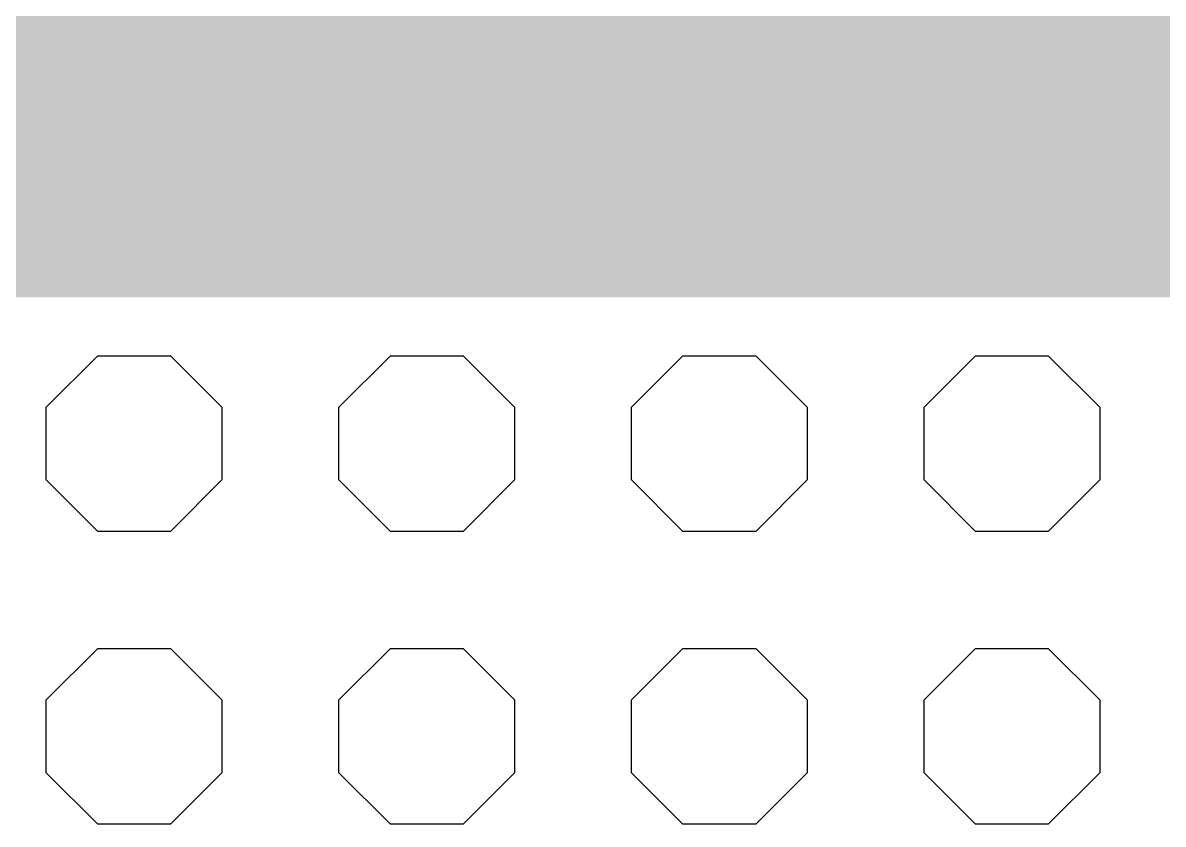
# Model space of a CAD drawing. Extents: x -28.5 to 28.5, y -1.2 to 59.4.
# Drawn here: x -5.03 to 4.87, y 13.21 to 20.16 of the extents above; entities that cross this region are included whole.
import ezdxf

# ---------------------------------------------------------------- set-up
doc = ezdxf.new("R2010")
doc.units = 0
doc.layers.add('17', color=110, linetype='CONTINUOUS')
doc.layers.add('22', color=253, linetype='CONTINUOUS')

# ---------------------------------------------------------------- blocks, each defined once
blk = doc.blocks.new('RECT')
blk.add_solid([(-0.5, -0.5), (0.5, -0.5), (-0.5, 0.5), (0.5, 0.5)])
blk = doc.blocks.new('OCTAGONP')
blk.add_lwpolyline([(-0.5, -0.2071), (-0.5, 0.2071), (-0.2071, 0.5), (0.2071, 0.5), (0.5, 0.2071), (0.5, -0.2071), (0.2071, -0.5), (-0.2071, -0.5)], close=True)

msp = doc.modelspace()

# ---------------------------------------------------------------- block references
at = {"layer": '17', "xscale": 1.524, "yscale": 1.524}
for p in [(-4.0678, 16.51), (-4.0678, 16.51), (-1.5278, 16.51), (-1.5278, 16.51), (1.0122, 16.51), (1.0122, 16.51), (3.5522, 16.51), (3.5522, 16.51), (-4.0678, 13.97), (-4.0678, 13.97), (-1.5278, 13.97), (-1.5278, 13.97), (1.0122, 13.97), (1.0122, 13.97), (3.5522, 13.97), (3.5522, 13.97)]:
    msp.add_blockref('OCTAGONP', p, dxfattribs=at)
at = {"layer": '22', "xscale": 20.32, "yscale": 5.08}
msp.add_blockref('RECT', (0, 20.32), dxfattribs=at)

doc.saveas('drawing.dxf')
